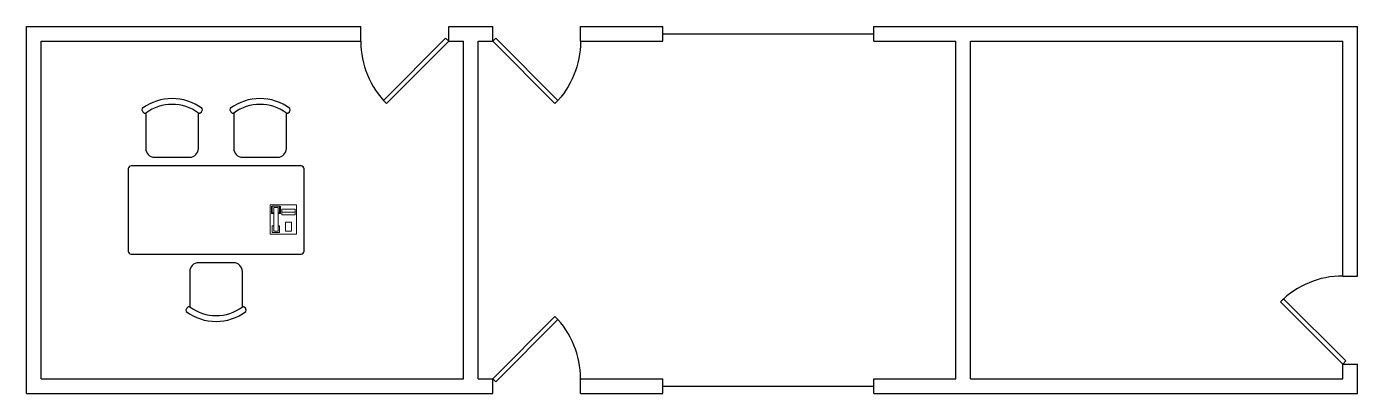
# Model space of a CAD drawing. Header units: inches. Extents: x 88 to 542, y 110 to 235.
import ezdxf

# ---------------------------------------------------------------- set-up
doc = ezdxf.new("R2010")
doc.units = ezdxf.units.IN
for name, color, linetype in [('Door', 3, 'Continuous'), ('Furniture', 2, 'Continuous'), ('Glass', 6, 'Continuous'), ('Walls', 1, 'Continuous')]:
    doc.layers.add(name, color=color, linetype=linetype)
doc.layers.add('Equipment', color=4, linetype='Continuous', lineweight=15)

# ---------------------------------------------------------------- blocks, each defined once
blk = doc.blocks.new('Phone')
at = {"linetype": 'Continuous'}
for p, q in [((-4.5, -5), (-4.5, 5)), ((-4.5, 5), (4.5, 5)), ((4.5, 5), (4.5, -5)), ((-4, 4.5), (-4, 2)), ((-4, 2), (-3.25, 2)), ((-3.75, 4.5), (-3.75, 2.25)), ((-1.25, 4.5), (-3.75, 4.5)), ((-3.75, 2.25), (-3.25, 2.25)), ((-3.25, 4), (-3.25, -4)), ((-3.25, 4), (-1.75, 4)), ((-1.75, -4), (-1.75, 4)), ((-1.75, 2.25), (-1.25, 2.25)), ((-1.75, 2), (-1, 2)), ((-1.25, 2.25), (-1.25, 4.5)), ((-1, 2), (-1, 4.5)), ((4, 3.5), (-0.5, 3.5)), ((-0.5, 3.5), (-0.5, 1.5)), ((-0.5, 2.5), (4, 2.5)), ((-0.5, 1.5), (4, 1.5)), ((4, 1.5), (4, 3.5)), ((-3.75, -2.25), (-3.25, -2.25)), ((-3.75, -4.5), (-3.75, -2.25)), ((-1.25, -4.5), (-3.75, -4.5)), ((-3.25, -4), (-1.75, -4)), ((-1.75, -2.25), (-1.25, -2.25)), ((-1.25, -2.25), (-1.25, -4.5)), ((2.75, -1), (0.75, -1)), ((0.75, -1), (0.75, -4)), ((0.75, -4), (2.75, -4)), ((2.75, -4), (2.75, -1)), ((4.5, -5), (-4.5, -5))]:
    blk.add_line(p, q, dxfattribs=at)
blk = doc.blocks.new('Desk')
blk.add_lwpolyline([(-30, 1, 0.414214), (-29, 0), (29, 0, 0.414214), (30, 1), (30, 29, 0.414214), (29, 30), (-29, 30, 0.414214), (-30, 29)], format="xyb", close=True)
at = {"layer": 'Equipment'}
blk.add_blockref('Phone', (22.93, 11.81), dxfattribs=at)
blk = doc.blocks.new('Chair')
at = {"layer": 'Furniture'}
for p, q in [((-9, 15), (-9, 3)), ((9, 3), (9, 15)), ((-6, 0), (6, 0))]:
    blk.add_line(p, q, dxfattribs=at)
for centre, radius, start, end in [((0, 3), 17, 53.1301, 126.8699), ((0, 3), 15, 53.1301, 126.8699), ((-6, 3), 3, 180, 270), ((6, 3), 3, 270, 0)]:
    blk.add_arc(centre, radius, start, end, dxfattribs=at)
for points in [[(-10.2, 16.6), (-10.73, 16.2), (-9.53, 14.6), (-9, 15)], [(9, 15), (9.53, 14.6), (10.73, 16.2), (10.2, 16.6)]]:
    blk.add_open_spline(points, degree=3, dxfattribs=at)
blk = doc.blocks.new('Door')
at = {"color": 0}
blk.add_lwpolyline([(0, 0), (1.06, -1.06), (22.27, 20.15), (21.21, 21.21)], close=True, dxfattribs=at)
blk.add_arc((0, 0), 30, 0, 45, dxfattribs=at)

msp = doc.modelspace()

# ---------------------------------------------------------------- linework, layer by layer
at = {"layer": 'Door'}
msp.add_lwpolyline([(246.53, 115.4), (247.59, 114.34), (268.81, 135.55), (267.75, 136.61)], close=True, dxfattribs=at)
msp.add_arc((246.53, 115.4), 30, 0, 45, dxfattribs=at)
at = {"layer": 'Furniture'}
for p, q in [((158.17, 154.9), (146.17, 154.9)), ((143.17, 151.9), (143.17, 139.9)), ((161.17, 139.9), (161.17, 151.9))]:
    msp.add_line(p, q, dxfattribs=at)
for centre, radius, start, end in [((146.17, 151.9), 3, 90, 180), ((158.17, 151.9), 3, 0, 90), ((152.17, 151.9), 17, 233.1301, 306.8699), ((152.17, 151.9), 15, 233.1301, 306.8699)]:
    msp.add_arc(centre, radius, start, end, dxfattribs=at)
for points in [[(143.17, 139.9), (142.64, 140.3), (141.44, 138.7), (141.97, 138.3)], [(162.37, 138.3), (162.9, 138.7), (161.7, 140.3), (161.17, 139.9)]]:
    msp.add_open_spline(points, degree=3, dxfattribs=at)
at = {"layer": 'Glass'}
for p, q in [((304.53, 232.9), (376.53, 232.9)), ((304.53, 112.9), (376.53, 112.9))]:
    msp.add_line(p, q, dxfattribs=at)
at = {"layer": 'Walls'}
for p, q in [((87.53, 110.4), (87.53, 235.4)), ((87.53, 235.4), (201.53, 235.4)), ((201.53, 230.4), (201.53, 235.4)), ((231.53, 230.4), (231.53, 235.4)), ((231.53, 235.4), (246.53, 235.4)), ((246.53, 230.4), (246.53, 235.4)), ((276.53, 230.4), (276.53, 235.4)), ((276.53, 235.4), (304.53, 235.4)), ((304.53, 230.4), (304.53, 235.4)), ((376.53, 230.4), (376.53, 235.4)), ((376.53, 235.4), (541.53, 235.4)), ((541.53, 150.4), (541.53, 235.4)), ((92.53, 115.4), (92.53, 230.4)), ((92.53, 230.4), (201.53, 230.4)), ((231.53, 230.4), (236.53, 230.4)), ((236.53, 115.4), (236.53, 230.4)), ((241.53, 115.4), (241.53, 230.4)), ((241.53, 230.4), (246.53, 230.4)), ((276.53, 230.4), (304.53, 230.4)), ((376.53, 230.4), (404.53, 230.4)), ((404.53, 115.4), (404.53, 230.4)), ((409.53, 115.4), (409.53, 230.4)), ((409.53, 230.4), (536.53, 230.4)), ((536.53, 150.4), (536.53, 230.4)), ((536.53, 150.4), (541.53, 150.4)), ((536.53, 115.4), (536.53, 120.4)), ((536.53, 120.4), (541.53, 120.4)), ((541.53, 110.4), (541.53, 120.4)), ((92.53, 115.4), (236.53, 115.4)), ((241.53, 115.4), (246.53, 115.4)), ((246.53, 110.4), (246.53, 115.4)), ((276.53, 110.4), (276.53, 115.4)), ((276.53, 115.4), (304.53, 115.4)), ((304.53, 110.4), (304.53, 115.4)), ((376.53, 110.4), (376.53, 115.4)), ((376.53, 115.4), (404.53, 115.4)), ((409.53, 115.4), (536.53, 115.4)), ((87.53, 110.4), (246.53, 110.4)), ((276.53, 110.4), (304.53, 110.4)), ((376.53, 110.4), (541.53, 110.4))]:
    msp.add_line(p, q, dxfattribs=at)

# ---------------------------------------------------------------- block references
at = {"layer": 'Door'}
for p, rotation in [((231.53, 230.4), 180), ((536.53, 120.4), 90)]:
    msp.add_blockref('Door', p, dxfattribs=dict(at, rotation=rotation))
at = {"layer": 'Door', "xscale": -1, "rotation": 180}
msp.add_blockref('Door', (246.53, 230.4), dxfattribs=at)
at = {"layer": 'Furniture'}
for name, p in [('Chair', (137.17, 190.9)), ('Chair', (167.17, 190.9)), ('Desk', (152.17, 157.9))]:
    msp.add_blockref(name, p, dxfattribs=at)

doc.saveas('drawing.dxf')
